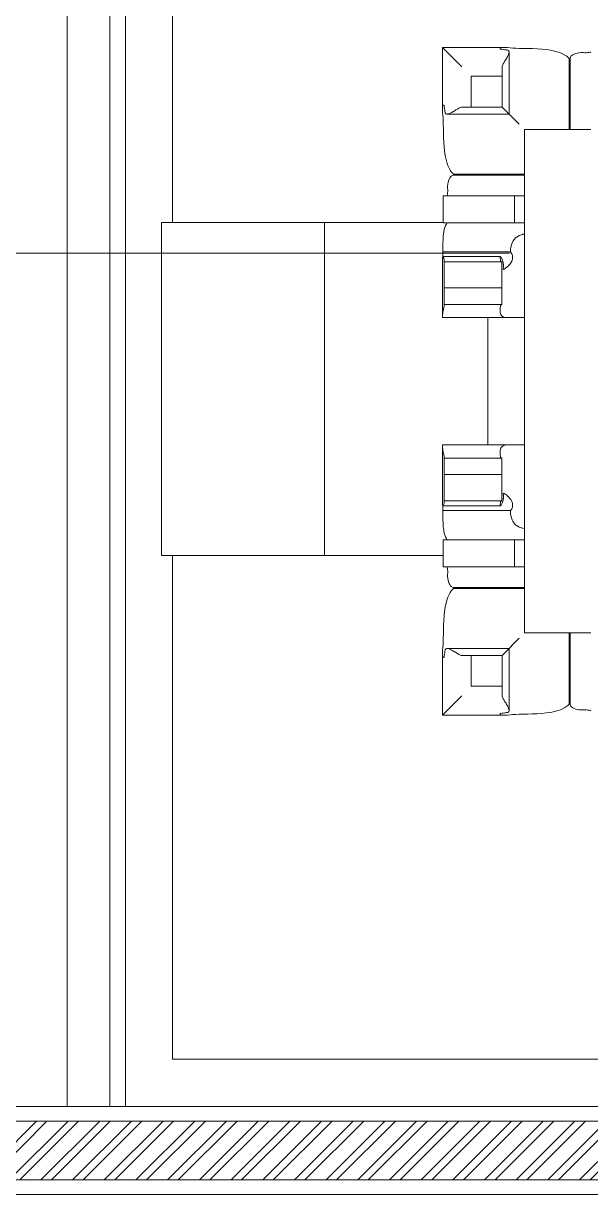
# Model space of a CAD drawing. Header units: millimetres. Extents: x -280308 to 6402717, y -14 to 2073074.
# Drawn here: x 3934 to 4899, y 639773 to 641764 of the extents above; entities that cross this region are included whole.
import ezdxf
from ezdxf.enums import TextEntityAlignment as Align

# ---------------------------------------------------------------- set-up
doc = ezdxf.new("R2010")
doc.units = ezdxf.units.MM
doc.linetypes.add('ACAD_ISO08W100', pattern=[36, 24, -3, 6, -3])
doc.layers.get('0').update_dxf_attribs({"lineweight": 0})
for name, color, linetype, lineweight in [('A-ALINE-3', 111, 'Continuous', 15), ('A-ALINE-6', 117, 'Continuous', 9), ('A-ANNOTATION', 144, 'Continuous', 0)]:
    doc.layers.add(name, color=color, linetype=linetype, lineweight=lineweight)
doc.layers.add('A-FILL-1', color=7, linetype='Continuous', lineweight=0, true_color=0x454545)
doc.layers.add('SectionCutEdges', color=7, linetype='Continuous', lineweight=35, true_color=0xa5aeb1)
doc.layers.add('A-TEXT', color=254, linetype='Continuous')
doc.styles.get("Standard").update_dxf_attribs({"font": 'arial.ttf'})

# ---------------------------------------------------------------- blocks, each defined once
blk = doc.blocks.new('A$C18a5d4e7')
at = {"color": 0, "linetype": 'ByBlock', "lineweight": -2}
for p, q in [((-1.72, 4.3331), (-1.72, 1.5023)), ((-1.8, 0), (-1.8, 4.3)), ((-1.8265, 4.289), (-1.8265, 0)), ((-1.8991, 4.2589), (-1.8991, 0)), ((-1.2612, 1.7999), (-1.1604, 1.7999)), ((-1.2612, 1.7999), (-1.2599, 1.7985)), ((-1.2612, 1.699), (-1.2612, 1.7999)), ((-1.2599, 1.7985), (-1.257, 1.7956)), ((-1.257, 1.7956), (-1.2565, 1.7951)), ((-1.2565, 1.7951), (-1.2551, 1.7938)), ((-1.2551, 1.7938), (-1.2531, 1.7917)), ((-1.2531, 1.7917), (-1.2503, 1.7889)), ((-1.163, 1.798), (-1.1629, 1.7985)), ((-1.1628, 1.7976), (-1.163, 1.798)), ((-1.1629, 1.7985), (-1.1628, 1.7988)), ((-1.1628, 1.7988), (-1.1618, 1.7994)), ((-1.1624, 1.7968), (-1.1628, 1.7976)), ((-1.1618, 1.7967), (-1.1624, 1.7968)), ((-1.1618, 1.7994), (-1.1604, 1.7999)), ((-1.1601, 1.7966), (-1.1618, 1.7967)), ((-1.1604, 1.7999), (-1.1601, 1.7998)), ((-1.1601, 1.7998), (-1.1576, 1.7998)), ((-1.1586, 1.7964), (-1.1601, 1.7966)), ((-1.1576, 1.7963), (-1.1586, 1.7964)), ((-1.1576, 1.7998), (-1.1544, 1.7998)), ((-1.1552, 1.7959), (-1.1576, 1.7963)), ((-1.1544, 1.7957), (-1.1552, 1.7959)), ((-1.1544, 1.7998), (-1.1521, 1.7998)), ((-1.1538, 1.7956), (-1.1544, 1.7957)), ((-1.1523, 1.7954), (-1.1538, 1.7956)), ((-1.1506, 1.7952), (-1.1523, 1.7954)), ((-1.1521, 1.7998), (-1.1506, 1.7996)), ((-1.1506, 1.7996), (-1.1462, 1.7991)), ((-1.15, 1.7951), (-1.1506, 1.7952)), ((-1.15, 1.7951), (-1.15, 1.7951)), ((-1.1485, 1.7941), (-1.15, 1.7951)), ((-1.1483, 1.7938), (-1.1485, 1.7941)), ((-1.1478, 1.7926), (-1.1483, 1.7938)), ((-1.1479, 1.7917), (-1.1478, 1.7926)), ((-1.1479, 1.7904), (-1.1479, 1.7917)), ((-1.1478, 1.6864), (-1.1478, 1.7926)), ((-1.1462, 1.7991), (-1.1413, 1.7987)), ((-1.1413, 1.7987), (-1.1361, 1.7984)), ((-1.1361, 1.7984), (-1.1305, 1.7982)), ((-1.1305, 1.7982), (-1.1284, 1.7982)), ((-1.1284, 1.7982), (-1.1247, 1.798)), ((-1.1247, 1.798), (-1.1164, 1.7979)), ((-1.1164, 1.7979), (-1.1082, 1.7977)), ((-1.1082, 1.7977), (-1.1002, 1.7973)), ((-1.1002, 1.7973), (-1.0923, 1.7967)), ((-1.0923, 1.7967), (-1.0847, 1.796)), ((-1.0847, 1.796), (-1.0775, 1.7951)), ((-1.0775, 1.7951), (-1.0774, 1.7951)), ((-1.0774, 1.7951), (-1.0705, 1.7935)), ((-1.0705, 1.7935), (-1.0641, 1.7917)), ((-1.0641, 1.7917), (-1.0605, 1.7906)), ((-1.0115, 1.7913), (-1.0095, 1.7918)), ((-1.0095, 1.7918), (-1.0088, 1.7921)), ((-1.2503, 1.7889), (-1.2468, 1.7854)), ((-1.2468, 1.7854), (-1.2428, 1.7814)), ((-1.2428, 1.7814), (-1.2383, 1.7769)), ((-1.2383, 1.7769), (-1.2333, 1.772)), ((-1.2333, 1.772), (-1.2281, 1.7668)), ((-1.1596, 1.7678), (-1.1578, 1.772)), ((-1.1578, 1.772), (-1.1561, 1.7743)), ((-1.1561, 1.7743), (-1.1549, 1.7769)), ((-1.1549, 1.7769), (-1.153, 1.7796)), ((-1.153, 1.7796), (-1.1522, 1.7814)), ((-1.1522, 1.7814), (-1.1506, 1.784)), ((-1.1506, 1.784), (-1.15, 1.7854)), ((-1.15, 1.7854), (-1.1489, 1.7876)), ((-1.1489, 1.7876), (-1.1485, 1.7889)), ((-1.1485, 1.7889), (-1.1479, 1.7904)), ((-1.0605, 1.7906), (-1.0581, 1.7895)), ((-1.0581, 1.7895), (-1.0527, 1.7866)), ((-1.0527, 1.7866), (-1.0498, 1.7847)), ((-1.0498, 1.7847), (-1.0479, 1.7831)), ((-1.0479, 1.7831), (-1.0458, 1.7809)), ((-1.0458, 1.66), (-1.0458, 1.7809)), ((-1.0458, 1.7809), (-1.0438, 1.7789)), ((-1.0439, 1.7808), (-1.0435, 1.7828)), ((-1.0438, 1.7789), (-1.0439, 1.7808)), ((-1.0438, 1.66), (-1.0438, 1.7789)), ((-1.0435, 1.7828), (-1.0426, 1.7847)), ((-1.0426, 1.7847), (-1.0425, 1.7847)), ((-1.0425, 1.7847), (-1.0412, 1.7861)), ((-1.0412, 1.7861), (-1.0393, 1.7873)), ((-1.0393, 1.7873), (-1.0371, 1.7885)), ((-1.0371, 1.7885), (-1.0345, 1.7894)), ((-1.0345, 1.7894), (-1.0316, 1.7902)), ((-1.0316, 1.7902), (-1.0291, 1.7906)), ((-1.0291, 1.7906), (-1.0285, 1.7907)), ((-1.0285, 1.7907), (-1.0253, 1.7909)), ((-1.0253, 1.7909), (-1.022, 1.7909)), ((-1.022, 1.7909), (-1.0187, 1.7908)), ((-1.0187, 1.7908), (-1.0162, 1.7908)), ((-1.0162, 1.7908), (-1.0138, 1.791)), ((-1.0138, 1.791), (-1.0115, 1.7913)), ((-1.1596, 1.7507), (-1.1596, 1.7678)), ((-1.2121, 1.6983), (-1.2121, 1.7507)), ((-1.2121, 1.7507), (-1.1596, 1.7507)), ((-1.1596, 1.6983), (-1.1596, 1.7507)), ((-1.2608, 1.7004), (-1.2612, 1.699)), ((-1.2612, 1.699), (-1.2612, 1.6987)), ((-1.2612, 1.6987), (-1.2612, 1.6962)), ((-1.2612, 1.6962), (-1.2612, 1.693)), ((-1.2612, 1.693), (-1.2611, 1.6907)), ((-1.2602, 1.7014), (-1.2608, 1.7004)), ((-1.2599, 1.7016), (-1.2602, 1.7014)), ((-1.2594, 1.7016), (-1.2599, 1.7016)), ((-1.2589, 1.7014), (-1.2594, 1.7016)), ((-1.2582, 1.7011), (-1.2589, 1.7014)), ((-1.2581, 1.7004), (-1.2582, 1.7011)), ((-1.2579, 1.6987), (-1.2581, 1.7004)), ((-1.2578, 1.6972), (-1.2579, 1.6987)), ((-1.2576, 1.6962), (-1.2578, 1.6972)), ((-1.2573, 1.6938), (-1.2576, 1.6962)), ((-1.2571, 1.693), (-1.2573, 1.6938)), ((-1.257, 1.6924), (-1.2571, 1.693)), ((-1.2568, 1.6909), (-1.257, 1.6924)), ((-1.2383, 1.6935), (-1.241, 1.6916)), ((-1.2357, 1.6947), (-1.2383, 1.6935)), ((-1.2333, 1.6964), (-1.2357, 1.6947)), ((-1.2291, 1.6983), (-1.2333, 1.6964)), ((-1.2291, 1.6983), (-1.2121, 1.6983)), ((-1.1596, 1.6983), (-1.2121, 1.6983)), ((-1.1561, 1.6947), (-1.1596, 1.6983)), ((-1.153, 1.6916), (-1.1561, 1.6947)), ((-1.2611, 1.6907), (-1.2609, 1.6892)), ((-1.2609, 1.6892), (-1.2605, 1.6848)), ((-1.2605, 1.6848), (-1.2601, 1.6799)), ((-1.2601, 1.6799), (-1.2598, 1.6747)), ((-1.2598, 1.6747), (-1.2596, 1.6691)), ((-1.2566, 1.6892), (-1.2568, 1.6909)), ((-1.2565, 1.6886), (-1.2566, 1.6892)), ((-1.2555, 1.6871), (-1.2565, 1.6886)), ((-1.2565, 1.6886), (-1.2565, 1.6886)), ((-1.2551, 1.6869), (-1.2555, 1.6871)), ((-1.254, 1.6864), (-1.2551, 1.6869)), ((-1.2531, 1.6865), (-1.254, 1.6864)), ((-1.254, 1.6864), (-1.1478, 1.6864)), ((-1.2518, 1.6866), (-1.2531, 1.6865)), ((-1.2503, 1.6871), (-1.2518, 1.6866)), ((-1.249, 1.6875), (-1.2503, 1.6871)), ((-1.2468, 1.6886), (-1.249, 1.6875)), ((-1.2454, 1.6892), (-1.2468, 1.6886)), ((-1.2428, 1.6908), (-1.2454, 1.6892)), ((-1.241, 1.6916), (-1.2428, 1.6908)), ((-1.1506, 1.6892), (-1.153, 1.6916)), ((-1.1489, 1.6875), (-1.1506, 1.6892)), ((-1.1479, 1.6866), (-1.1489, 1.6875)), ((-1.1478, 1.6864), (-1.1479, 1.6866)), ((-1.1462, 1.6848), (-1.1478, 1.6864)), ((-1.1413, 1.6799), (-1.1462, 1.6848)), ((-1.1361, 1.6747), (-1.1413, 1.6799)), ((-1.1305, 1.6691), (-1.1361, 1.6747)), ((-1.2596, 1.6691), (-1.2596, 1.667)), ((-1.2596, 1.667), (-1.2594, 1.6633)), ((-1.2594, 1.6633), (-1.2593, 1.6551)), ((-1.2593, 1.6551), (-1.2591, 1.6468)), ((-1.1164, 1.66), (-1.1214, 1.66)), ((-1.1214, 1.6551), (-1.1214, 1.66)), ((-1.1214, 1.6468), (-1.1214, 1.6551)), ((-1.1082, 1.66), (-1.1164, 1.66)), ((-1.1082, 1.66), (-1.1002, 1.66)), ((-1.0923, 1.66), (-1.1002, 1.66)), ((-1.0847, 1.66), (-1.0923, 1.66)), ((-1.0774, 1.66), (-1.0847, 1.66)), ((-1.0705, 1.66), (-1.0774, 1.66)), ((-1.0641, 1.66), (-1.0705, 1.66)), ((-1.0581, 1.66), (-1.0641, 1.66)), ((-1.0527, 1.66), (-1.0581, 1.66)), ((-1.0479, 1.66), (-1.0527, 1.66)), ((-1.0458, 1.66), (-1.0479, 1.66)), ((-1.0438, 1.66), (-1.0458, 1.66)), ((-1.0435, 1.66), (-1.0438, 1.66)), ((-1.0426, 1.66), (-1.0435, 1.66)), ((-1.0412, 1.66), (-1.0426, 1.66)), ((-1.0393, 1.66), (-1.0412, 1.66)), ((-1.0371, 1.66), (-1.0393, 1.66)), ((-1.0345, 1.66), (-1.0371, 1.66)), ((-1.0316, 1.66), (-1.0345, 1.66)), ((-1.0285, 1.66), (-1.0316, 1.66)), ((-1.0253, 1.66), (-1.0285, 1.66)), ((-1.022, 1.66), (-1.0253, 1.66)), ((-1.0187, 1.66), (-1.022, 1.66)), ((-1.0162, 1.66), (-1.0187, 1.66)), ((-1.0138, 1.66), (-1.0162, 1.66)), ((-1.0115, 1.66), (-1.0138, 1.66)), ((-1.0095, 1.66), (-1.0115, 1.66)), ((-1.0088, 1.66), (-1.0095, 1.66)), ((-1.2591, 1.6468), (-1.2587, 1.6388)), ((-1.2587, 1.6388), (-1.2581, 1.6309)), ((-1.1214, 1.6388), (-1.1214, 1.6468)), ((-1.1214, 1.6309), (-1.1214, 1.6388)), ((-1.2581, 1.6309), (-1.2574, 1.6233)), ((-1.2574, 1.6233), (-1.2565, 1.6162)), ((-1.2565, 1.6162), (-1.2565, 1.616)), ((-1.2565, 1.616), (-1.2549, 1.6091)), ((-1.1214, 1.6233), (-1.1214, 1.6309)), ((-1.1214, 1.616), (-1.1214, 1.6233)), ((-1.1214, 1.6091), (-1.1214, 1.616)), ((-1.2549, 1.6091), (-1.2531, 1.6027)), ((-1.2531, 1.6027), (-1.252, 1.5991)), ((-1.252, 1.5991), (-1.2509, 1.5967)), ((-1.2509, 1.5967), (-1.248, 1.5913)), ((-1.1214, 1.6027), (-1.1214, 1.6091)), ((-1.1214, 1.5967), (-1.1214, 1.6027)), ((-1.1214, 1.5913), (-1.1214, 1.5967)), ((-1.2508, 1.5731), (-1.2515, 1.5702)), ((-1.2498, 1.5757), (-1.2508, 1.5731)), ((-1.2487, 1.5779), (-1.2498, 1.5757)), ((-1.2475, 1.5798), (-1.2487, 1.5779)), ((-1.248, 1.5913), (-1.2461, 1.5884)), ((-1.2461, 1.5811), (-1.2475, 1.5798)), ((-1.2461, 1.5884), (-1.2445, 1.5865)), ((-1.2442, 1.5821), (-1.2461, 1.5812)), ((-1.2461, 1.5812), (-1.2461, 1.5811)), ((-1.2445, 1.5865), (-1.2423, 1.5844)), ((-1.2422, 1.5825), (-1.2442, 1.5821)), ((-1.2423, 1.5844), (-1.1214, 1.5844)), ((-1.2423, 1.5844), (-1.2403, 1.5825)), ((-1.2422, 1.5825), (-1.2403, 1.5825)), ((-1.2403, 1.5825), (-1.1214, 1.5825)), ((-1.1214, 1.5865), (-1.1214, 1.5913)), ((-1.1214, 1.5844), (-1.1214, 1.5865)), ((-1.1214, 1.5825), (-1.1214, 1.5844)), ((-1.1214, 1.5821), (-1.1214, 1.5825)), ((-1.1214, 1.5812), (-1.1214, 1.5821)), ((-1.1214, 1.5798), (-1.1214, 1.5812)), ((-1.1214, 1.5779), (-1.1214, 1.5798)), ((-1.1214, 1.5757), (-1.1214, 1.5779)), ((-1.1214, 1.5731), (-1.1214, 1.5757)), ((-1.1214, 1.5702), (-1.1214, 1.5731)), ((-1.2522, 1.5548), (-1.2524, 1.5524)), ((-1.252, 1.5671), (-1.2523, 1.5639)), ((-1.2523, 1.5639), (-1.2523, 1.5606)), ((-1.2523, 1.5606), (-1.2522, 1.5573)), ((-1.2522, 1.5573), (-1.2522, 1.5548)), ((-1.2515, 1.5702), (-1.252, 1.5677)), ((-1.252, 1.5677), (-1.252, 1.5671)), ((-1.1214, 1.5671), (-1.1214, 1.5702)), ((-1.1214, 1.5639), (-1.1214, 1.5671)), ((-1.1214, 1.5606), (-1.1214, 1.5639)), ((-1.1214, 1.5573), (-1.1214, 1.5606)), ((-1.1214, 1.5548), (-1.1214, 1.5573)), ((-1.1214, 1.5524), (-1.1214, 1.5548)), ((-1.2599, 1.5474), (-1.2599, 1.5023)), ((-1.2599, 1.5474), (-1.2535, 1.5474)), ((-1.2532, 1.5481), (-1.2535, 1.5474)), ((-1.2535, 1.5474), (-1.1383, 1.5474)), ((-1.2527, 1.5502), (-1.2532, 1.5481)), ((-1.2524, 1.5524), (-1.2527, 1.5502)), ((-1.1383, 1.5018), (-1.1383, 1.5474)), ((-1.1383, 1.5474), (-1.1361, 1.5474)), ((-1.1361, 1.5474), (-1.1305, 1.5474)), ((-1.1305, 1.5474), (-1.1247, 1.5474)), ((-1.1247, 1.5474), (-1.1214, 1.5474)), ((-1.1214, 1.5502), (-1.1214, 1.5524)), ((-1.1214, 1.5481), (-1.1214, 1.5502)), ((-1.1214, 1.5474), (-1.1214, 1.5481)), ((-1.1214, 1.5018), (-1.1214, 1.5474)), ((-1.7389, 0.9362), (-1.7389, 1.5023)), ((-1.7389, 1.5023), (-1.72, 1.5023)), ((-1.72, 1.5023), (-1.4615, 1.5023)), ((-1.4615, 1.5023), (-1.2599, 1.5023)), ((-1.4615, 0.9362), (-1.4615, 1.5023)), ((-1.2599, 1.5023), (-1.2599, 1.5018)), ((-1.2528, 1.5018), (-1.2599, 1.5018)), ((-1.257, 1.4938), (-1.2579, 1.4903)), ((-1.2565, 1.4956), (-1.257, 1.4938)), ((-1.2559, 1.4969), (-1.2565, 1.4956)), ((-1.2544, 1.4996), (-1.2559, 1.4969)), ((-1.2528, 1.5018), (-1.2544, 1.4996)), ((-1.2528, 1.5018), (-1.1383, 1.5018)), ((-1.1361, 1.5018), (-1.1383, 1.5018)), ((-1.1305, 1.5018), (-1.1361, 1.5018)), ((-1.1247, 1.5018), (-1.1305, 1.5018)), ((-1.1214, 1.5018), (-1.1247, 1.5018)), ((-1.1214, 1.4996), (-1.1214, 1.5018)), ((-1.1214, 1.4969), (-1.1214, 1.4996)), ((-1.1214, 1.4938), (-1.1214, 1.4969)), ((-1.1214, 1.4903), (-1.1214, 1.4938)), ((-1.2598, 1.4775), (-1.26, 1.4727)), ((-1.2596, 1.4808), (-1.2598, 1.4775)), ((-1.2594, 1.4821), (-1.2596, 1.4808)), ((-1.2587, 1.4863), (-1.2594, 1.4821)), ((-1.2579, 1.4903), (-1.2587, 1.4863)), ((-1.1396, 1.4727), (-1.1361, 1.4766)), ((-1.1361, 1.4766), (-1.1348, 1.4775)), ((-1.1348, 1.4775), (-1.1305, 1.4801)), ((-1.1305, 1.4801), (-1.1247, 1.482)), ((-1.1247, 1.482), (-1.1241, 1.4821)), ((-1.1241, 1.4821), (-1.1214, 1.4822)), ((-1.1214, 1.4863), (-1.1214, 1.4903)), ((-1.1214, 1.4822), (-1.1214, 1.4863)), ((-1.1214, 1.3405), (-1.1214, 1.4822)), ((-1.2603, 1.4626), (-1.2604, 1.4574)), ((-1.2604, 1.4574), (-1.2604, 1.4521)), ((-1.2602, 1.4677), (-1.2603, 1.4626)), ((-1.26, 1.4727), (-1.2602, 1.4677)), ((-1.1452, 1.4521), (-1.1451, 1.4574)), ((-1.1451, 1.4574), (-1.1442, 1.4626)), ((-1.1442, 1.4626), (-1.1425, 1.4677)), ((-1.1425, 1.4677), (-1.1413, 1.4701)), ((-1.1413, 1.4701), (-1.1396, 1.4727)), ((-1.2612, 1.4414), (-1.261, 1.4429)), ((-1.2612, 1.3438), (-1.2612, 1.4414)), ((-1.261, 1.4429), (-1.2606, 1.4441)), ((-1.2606, 1.4441), (-1.2602, 1.4442)), ((-1.2604, 1.4521), (-1.1452, 1.4521)), ((-1.2604, 1.4521), (-1.2603, 1.4492)), ((-1.2603, 1.4492), (-1.2602, 1.446)), ((-1.2602, 1.446), (-1.2602, 1.4442)), ((-1.2602, 1.4442), (-1.2599, 1.4434)), ((-1.2602, 1.4442), (-1.2602, 1.4442)), ((-1.2602, 1.4442), (-1.1628, 1.4442)), ((-1.2599, 1.4434), (-1.2598, 1.4433)), ((-1.2598, 1.4433), (-1.259, 1.4414)), ((-1.259, 1.4414), (-1.2584, 1.4387)), ((-1.2584, 1.4387), (-1.2579, 1.4352)), ((-1.2579, 1.4352), (-1.1601, 1.4352)), ((-1.2579, 1.4352), (-1.2579, 1.3909)), ((-1.163, 1.4433), (-1.1628, 1.4442)), ((-1.163, 1.4423), (-1.163, 1.4433)), ((-1.1629, 1.4414), (-1.163, 1.4423)), ((-1.1626, 1.4387), (-1.1629, 1.4414)), ((-1.1628, 1.4442), (-1.1621, 1.4441)), ((-1.1624, 1.4369), (-1.1626, 1.4387)), ((-1.1618, 1.4365), (-1.1624, 1.4369)), ((-1.1621, 1.4441), (-1.1618, 1.4435)), ((-1.1618, 1.4435), (-1.1612, 1.4429)), ((-1.1601, 1.4352), (-1.1618, 1.4365)), ((-1.1612, 1.4429), (-1.1611, 1.4428)), ((-1.1611, 1.4428), (-1.1601, 1.4407)), ((-1.1601, 1.4407), (-1.1601, 1.4406)), ((-1.1601, 1.4406), (-1.1596, 1.4396)), ((-1.1601, 1.3909), (-1.1601, 1.4352)), ((-1.1596, 1.4396), (-1.1588, 1.4378)), ((-1.1588, 1.4378), (-1.1584, 1.4364)), ((-1.1584, 1.4364), (-1.1579, 1.4342)), ((-1.1579, 1.4342), (-1.1578, 1.4334)), ((-1.1578, 1.4334), (-1.1576, 1.4315)), ((-1.1462, 1.432), (-1.1449, 1.4334)), ((-1.1433, 1.4492), (-1.1452, 1.4521)), ((-1.1449, 1.4334), (-1.1431, 1.4364)), ((-1.1422, 1.446), (-1.1433, 1.4492)), ((-1.1431, 1.4364), (-1.1421, 1.4396)), ((-1.1417, 1.4428), (-1.1422, 1.446)), ((-1.1421, 1.4396), (-1.1417, 1.4428)), ((-1.1579, 1.4231), (-1.158, 1.4223)), ((-1.158, 1.4223), (-1.1576, 1.4225)), ((-1.1577, 1.4244), (-1.1579, 1.4231)), ((-1.1576, 1.4254), (-1.1577, 1.4244)), ((-1.1576, 1.4315), (-1.1574, 1.4307)), ((-1.1575, 1.4261), (-1.1576, 1.4254)), ((-1.1576, 1.4225), (-1.1561, 1.4231)), ((-1.1574, 1.4262), (-1.1575, 1.4261)), ((-1.1574, 1.4307), (-1.1574, 1.4303)), ((-1.1574, 1.4303), (-1.1574, 1.4282)), ((-1.1574, 1.4282), (-1.1574, 1.4262)), ((-1.1561, 1.4231), (-1.1544, 1.4242)), ((-1.1544, 1.4242), (-1.1541, 1.4244)), ((-1.1541, 1.4244), (-1.1518, 1.4261)), ((-1.1518, 1.4261), (-1.1506, 1.4273)), ((-1.1506, 1.4273), (-1.1494, 1.4282)), ((-1.1494, 1.4282), (-1.1471, 1.4307)), ((-1.1471, 1.4307), (-1.1462, 1.432)), ((-1.2579, 1.3909), (-1.1601, 1.3909)), ((-1.2579, 1.3909), (-1.2579, 1.363)), ((-1.1601, 1.363), (-1.1601, 1.3909)), ((-1.2599, 1.3524), (-1.2594, 1.3545)), ((-1.2594, 1.3545), (-1.2589, 1.3572)), ((-1.2584, 1.36), (-1.2589, 1.3572)), ((-1.2579, 1.363), (-1.2584, 1.36)), ((-1.2579, 1.363), (-1.1601, 1.363)), ((-1.1628, 1.3567), (-1.163, 1.3545)), ((-1.163, 1.3545), (-1.163, 1.3544)), ((-1.163, 1.3544), (-1.1629, 1.352)), ((-1.1628, 1.3572), (-1.1625, 1.36)), ((-1.1628, 1.3572), (-1.1628, 1.3567)), ((-1.1625, 1.36), (-1.1624, 1.3614)), ((-1.1624, 1.3614), (-1.1618, 1.3619)), ((-1.1618, 1.3619), (-1.1601, 1.363)), ((-1.2612, 1.3438), (-1.2611, 1.3443)), ((-1.2612, 1.3438), (-1.2612, 1.3429)), ((-1.2612, 1.3429), (-1.2612, 1.3418)), ((-1.2612, 1.3418), (-1.2612, 1.341)), ((-1.2612, 1.341), (-1.2612, 1.3405)), ((-1.1841, 1.3405), (-1.2612, 1.3405)), ((-1.2608, 1.3458), (-1.2611, 1.3443)), ((-1.2605, 1.3477), (-1.2608, 1.3458)), ((-1.2602, 1.3497), (-1.2605, 1.3477)), ((-1.2602, 1.3497), (-1.2599, 1.352)), ((-1.2599, 1.352), (-1.2599, 1.3524)), ((-1.1841, 1.1241), (-1.1841, 1.3405)), ((-1.1841, 1.3405), (-1.153, 1.3405)), ((-1.1629, 1.352), (-1.1628, 1.3497)), ((-1.1628, 1.3495), (-1.1628, 1.3497)), ((-1.1624, 1.3477), (-1.1628, 1.3495)), ((-1.1618, 1.3459), (-1.1624, 1.3477)), ((-1.1618, 1.3458), (-1.1618, 1.3459)), ((-1.1608, 1.3443), (-1.1618, 1.3458)), ((-1.1608, 1.3443), (-1.1601, 1.3434)), ((-1.1595, 1.3429), (-1.1601, 1.3434)), ((-1.1579, 1.3418), (-1.1595, 1.3429)), ((-1.1576, 1.3417), (-1.1579, 1.3418)), ((-1.1557, 1.341), (-1.1576, 1.3417)), ((-1.1544, 1.3407), (-1.1557, 1.341)), ((-1.153, 1.3405), (-1.1544, 1.3407)), ((-1.1506, 1.3405), (-1.153, 1.3405)), ((-1.1462, 1.3405), (-1.1506, 1.3405)), ((-1.1462, 1.3405), (-1.1413, 1.3405)), ((-1.1361, 1.3405), (-1.1413, 1.3405)), ((-1.1361, 1.3405), (-1.1305, 1.3405)), ((-1.1247, 1.3405), (-1.1305, 1.3405)), ((-1.1214, 1.3405), (-1.1247, 1.3405)), ((-1.1214, 1.1241), (-1.1214, 1.3405)), ((-1.2612, 1.1236), (-1.2612, 1.1241)), ((-1.2612, 1.1241), (-1.1841, 1.1241)), ((-1.2612, 1.1228), (-1.2612, 1.1236)), ((-1.2612, 1.1217), (-1.2612, 1.1228)), ((-1.2612, 1.1208), (-1.2612, 1.1217)), ((-1.2612, 1.0232), (-1.2612, 1.1208)), ((-1.2611, 1.1203), (-1.2612, 1.1208)), ((-1.2608, 1.1188), (-1.2611, 1.1203)), ((-1.2605, 1.1169), (-1.2608, 1.1188)), ((-1.2602, 1.1149), (-1.2605, 1.1169)), ((-1.2599, 1.1126), (-1.2602, 1.1149)), ((-1.1841, 1.1241), (-1.153, 1.1241)), ((-1.1628, 1.1149), (-1.1629, 1.1126)), ((-1.1624, 1.1169), (-1.1628, 1.1151)), ((-1.1628, 1.1151), (-1.1628, 1.1149)), ((-1.1618, 1.1187), (-1.1624, 1.1169)), ((-1.1608, 1.1203), (-1.1618, 1.1188)), ((-1.1618, 1.1188), (-1.1618, 1.1187)), ((-1.1601, 1.1212), (-1.1608, 1.1203)), ((-1.1595, 1.1217), (-1.1601, 1.1212)), ((-1.1579, 1.1228), (-1.1595, 1.1217)), ((-1.1576, 1.1229), (-1.1579, 1.1228)), ((-1.1557, 1.1236), (-1.1576, 1.1229)), ((-1.1544, 1.1239), (-1.1557, 1.1236)), ((-1.153, 1.1241), (-1.1544, 1.1239)), ((-1.1506, 1.1241), (-1.153, 1.1241)), ((-1.1462, 1.1241), (-1.1506, 1.1241)), ((-1.1462, 1.1241), (-1.1413, 1.1241)), ((-1.1361, 1.1241), (-1.1413, 1.1241)), ((-1.1305, 1.1241), (-1.1361, 1.1241)), ((-1.1247, 1.1241), (-1.1305, 1.1241)), ((-1.1214, 1.1241), (-1.1247, 1.1241)), ((-1.1214, 0.9824), (-1.1214, 1.1241)), ((-1.2599, 1.1122), (-1.2599, 1.1126)), ((-1.2594, 1.1101), (-1.2599, 1.1122)), ((-1.2589, 1.1074), (-1.2594, 1.1101)), ((-1.2584, 1.1046), (-1.2589, 1.1074)), ((-1.2579, 1.1016), (-1.2584, 1.1046)), ((-1.2579, 1.0737), (-1.2579, 1.1016)), ((-1.1601, 1.1016), (-1.2579, 1.1016)), ((-1.1629, 1.1126), (-1.163, 1.1102)), ((-1.163, 1.1101), (-1.163, 1.1102)), ((-1.163, 1.1101), (-1.1628, 1.1079)), ((-1.1628, 1.1079), (-1.1628, 1.1074)), ((-1.1628, 1.1074), (-1.1625, 1.1046)), ((-1.1625, 1.1046), (-1.1624, 1.1032)), ((-1.1624, 1.1032), (-1.1618, 1.1027)), ((-1.1618, 1.1027), (-1.1601, 1.1016)), ((-1.1601, 1.1016), (-1.1601, 1.0737)), ((-1.2579, 1.0294), (-1.2579, 1.0737)), ((-1.1601, 1.0737), (-1.2579, 1.0737)), ((-1.1601, 1.0737), (-1.1601, 1.0294)), ((-1.158, 1.0423), (-1.1576, 1.0421)), ((-1.1579, 1.0415), (-1.158, 1.0423)), ((-1.1577, 1.0402), (-1.1579, 1.0415)), ((-1.1576, 1.0392), (-1.1577, 1.0402)), ((-1.1576, 1.0421), (-1.1561, 1.0415)), ((-1.1575, 1.0385), (-1.1576, 1.0392)), ((-1.1574, 1.0384), (-1.1575, 1.0385)), ((-1.1574, 1.0364), (-1.1574, 1.0384)), ((-1.1574, 1.0343), (-1.1574, 1.0364)), ((-1.1561, 1.0415), (-1.1544, 1.0404)), ((-1.1544, 1.0404), (-1.1541, 1.0402)), ((-1.1541, 1.0402), (-1.1518, 1.0385)), ((-1.1518, 1.0385), (-1.1506, 1.0373)), ((-1.1506, 1.0373), (-1.1494, 1.0364)), ((-1.1494, 1.0364), (-1.1471, 1.0339)), ((-1.2612, 1.0232), (-1.261, 1.0217)), ((-1.261, 1.0217), (-1.2606, 1.0205)), ((-1.2606, 1.0205), (-1.2602, 1.0204)), ((-1.2604, 1.0125), (-1.2603, 1.0154)), ((-1.2603, 1.0154), (-1.2602, 1.0186)), ((-1.2602, 1.0204), (-1.2599, 1.0212)), ((-1.2602, 1.0186), (-1.2602, 1.0204)), ((-1.1628, 1.0204), (-1.2602, 1.0204)), ((-1.2602, 1.0204), (-1.2602, 1.0204)), ((-1.2599, 1.0212), (-1.2598, 1.0213)), ((-1.2598, 1.0213), (-1.259, 1.0232)), ((-1.259, 1.0232), (-1.2584, 1.0259)), ((-1.2584, 1.0259), (-1.2579, 1.0294)), ((-1.1601, 1.0294), (-1.2579, 1.0294)), ((-1.1629, 1.0232), (-1.163, 1.0223)), ((-1.163, 1.0223), (-1.163, 1.0213)), ((-1.163, 1.0213), (-1.1628, 1.0204)), ((-1.1626, 1.0259), (-1.1629, 1.0232)), ((-1.1628, 1.0204), (-1.1621, 1.0205)), ((-1.1624, 1.0277), (-1.1626, 1.0259)), ((-1.1618, 1.0281), (-1.1624, 1.0277)), ((-1.1621, 1.0205), (-1.1618, 1.0211)), ((-1.1601, 1.0294), (-1.1618, 1.0281)), ((-1.1618, 1.0211), (-1.1612, 1.0217)), ((-1.1612, 1.0217), (-1.1611, 1.0218)), ((-1.1611, 1.0218), (-1.1601, 1.0239)), ((-1.1601, 1.024), (-1.1596, 1.025)), ((-1.1601, 1.0239), (-1.1601, 1.024)), ((-1.1596, 1.025), (-1.1588, 1.0268)), ((-1.1588, 1.0268), (-1.1584, 1.0282)), ((-1.1584, 1.0282), (-1.1579, 1.0304)), ((-1.1579, 1.0304), (-1.1578, 1.0312)), ((-1.1578, 1.0312), (-1.1576, 1.0331)), ((-1.1576, 1.0331), (-1.1574, 1.0339)), ((-1.1574, 1.0339), (-1.1574, 1.0343)), ((-1.1471, 1.0339), (-1.1462, 1.0326)), ((-1.1462, 1.0326), (-1.1449, 1.0312)), ((-1.1433, 1.0154), (-1.1452, 1.0125)), ((-1.1449, 1.0312), (-1.1431, 1.0282)), ((-1.1422, 1.0186), (-1.1433, 1.0154)), ((-1.1431, 1.0282), (-1.1421, 1.025)), ((-1.1417, 1.0218), (-1.1422, 1.0186)), ((-1.1421, 1.025), (-1.1417, 1.0218)), ((-1.1452, 1.0125), (-1.2604, 1.0125)), ((-1.2604, 1.0072), (-1.2604, 1.0125)), ((-1.2603, 1.002), (-1.2604, 1.0072)), ((-1.2602, 0.9969), (-1.2603, 1.002)), ((-1.26, 0.9919), (-1.2602, 0.9969)), ((-1.1452, 1.0125), (-1.1451, 1.0072)), ((-1.1451, 1.0072), (-1.1442, 1.002)), ((-1.1442, 1.002), (-1.1425, 0.9969)), ((-1.1425, 0.9969), (-1.1413, 0.9945)), ((-1.2598, 0.9871), (-1.26, 0.9919)), ((-1.2596, 0.9838), (-1.2598, 0.9871)), ((-1.2594, 0.9825), (-1.2596, 0.9838)), ((-1.2587, 0.9783), (-1.2594, 0.9825)), ((-1.2579, 0.9743), (-1.2587, 0.9783)), ((-1.1413, 0.9945), (-1.1396, 0.9919)), ((-1.1396, 0.9919), (-1.1361, 0.988)), ((-1.1361, 0.988), (-1.1348, 0.9871)), ((-1.1348, 0.9871), (-1.1305, 0.9845)), ((-1.1305, 0.9845), (-1.1247, 0.9826)), ((-1.1247, 0.9826), (-1.1241, 0.9825)), ((-1.1241, 0.9825), (-1.1214, 0.9824)), ((-1.1214, 0.9783), (-1.1214, 0.9824)), ((-1.1214, 0.9743), (-1.1214, 0.9783)), ((-1.2599, 0.9362), (-1.2599, 0.9628)), ((-1.2528, 0.9628), (-1.2599, 0.9628)), ((-1.257, 0.9708), (-1.2579, 0.9743)), ((-1.2565, 0.969), (-1.257, 0.9708)), ((-1.2559, 0.9677), (-1.2565, 0.969)), ((-1.2544, 0.965), (-1.2559, 0.9677)), ((-1.2528, 0.9628), (-1.2544, 0.965)), ((-1.1383, 0.9628), (-1.2528, 0.9628)), ((-1.1361, 0.9628), (-1.1383, 0.9628)), ((-1.1383, 0.9628), (-1.1383, 0.9172)), ((-1.1305, 0.9628), (-1.1361, 0.9628)), ((-1.1247, 0.9628), (-1.1305, 0.9628)), ((-1.1214, 0.9628), (-1.1247, 0.9628)), ((-1.1214, 0.9708), (-1.1214, 0.9743)), ((-1.1214, 0.9677), (-1.1214, 0.9708)), ((-1.1214, 0.965), (-1.1214, 0.9677)), ((-1.1214, 0.9628), (-1.1214, 0.965)), ((-1.1214, 0.9172), (-1.1214, 0.9628)), ((-1.72, 0.9362), (-1.7389, 0.9362)), ((-1.72, 0.9362), (-1.72, 0.08)), ((-1.4615, 0.9362), (-1.72, 0.9362)), ((-1.2599, 0.9362), (-1.4615, 0.9362)), ((-1.2599, 0.9172), (-1.2599, 0.9362)), ((-1.2535, 0.9172), (-1.2599, 0.9172)), ((-1.2532, 0.9165), (-1.2535, 0.9172)), ((-1.1383, 0.9172), (-1.2535, 0.9172)), ((-1.2527, 0.9144), (-1.2532, 0.9165)), ((-1.1383, 0.9172), (-1.1361, 0.9172)), ((-1.1361, 0.9172), (-1.1305, 0.9172)), ((-1.1305, 0.9172), (-1.1247, 0.9172)), ((-1.1247, 0.9172), (-1.1214, 0.9172)), ((-1.1214, 0.9165), (-1.1214, 0.9172)), ((-1.1214, 0.9144), (-1.1214, 0.9165)), ((-1.2524, 0.9122), (-1.2527, 0.9144)), ((-1.2522, 0.9098), (-1.2524, 0.9122)), ((-1.2523, 0.904), (-1.2522, 0.9073)), ((-1.2523, 0.9007), (-1.2523, 0.904)), ((-1.252, 0.8975), (-1.2523, 0.9007)), ((-1.2522, 0.9073), (-1.2522, 0.9098)), ((-1.252, 0.8969), (-1.252, 0.8975)), ((-1.2515, 0.8944), (-1.252, 0.8969)), ((-1.1214, 0.9122), (-1.1214, 0.9144)), ((-1.1214, 0.9098), (-1.1214, 0.9122)), ((-1.1214, 0.9073), (-1.1214, 0.9098)), ((-1.1214, 0.904), (-1.1214, 0.9073)), ((-1.1214, 0.9007), (-1.1214, 0.904)), ((-1.1214, 0.8975), (-1.1214, 0.9007)), ((-1.1214, 0.8944), (-1.1214, 0.8975)), ((-1.2508, 0.8915), (-1.2515, 0.8944)), ((-1.2498, 0.8889), (-1.2508, 0.8915)), ((-1.2487, 0.8867), (-1.2498, 0.8889)), ((-1.2475, 0.8848), (-1.2487, 0.8867)), ((-1.248, 0.8733), (-1.2461, 0.8762)), ((-1.2461, 0.8835), (-1.2475, 0.8848)), ((-1.2461, 0.8834), (-1.2461, 0.8835)), ((-1.2442, 0.8825), (-1.2461, 0.8834)), ((-1.2461, 0.8762), (-1.2445, 0.8781)), ((-1.2445, 0.8781), (-1.2423, 0.8802)), ((-1.2422, 0.8821), (-1.2442, 0.8825)), ((-1.2423, 0.8802), (-1.2403, 0.8821)), ((-1.1214, 0.8802), (-1.2423, 0.8802)), ((-1.2403, 0.8821), (-1.2422, 0.8821)), ((-1.1214, 0.8821), (-1.2403, 0.8821)), ((-1.1214, 0.8915), (-1.1214, 0.8944)), ((-1.1214, 0.8889), (-1.1214, 0.8915)), ((-1.1214, 0.8867), (-1.1214, 0.8889)), ((-1.1214, 0.8848), (-1.1214, 0.8867)), ((-1.1214, 0.8834), (-1.1214, 0.8848)), ((-1.1214, 0.8825), (-1.1214, 0.8834)), ((-1.1214, 0.8821), (-1.1214, 0.8825)), ((-1.1214, 0.8802), (-1.1214, 0.8821)), ((-1.1214, 0.8781), (-1.1214, 0.8802)), ((-1.1214, 0.8733), (-1.1214, 0.8781)), ((-1.2549, 0.8555), (-1.2531, 0.8619)), ((-1.2531, 0.8619), (-1.252, 0.8655)), ((-1.252, 0.8655), (-1.2509, 0.8679)), ((-1.2509, 0.8679), (-1.248, 0.8733)), ((-1.1214, 0.8679), (-1.1214, 0.8733)), ((-1.1214, 0.8619), (-1.1214, 0.8679)), ((-1.1214, 0.8555), (-1.1214, 0.8619)), ((-1.2581, 0.8337), (-1.2574, 0.8413)), ((-1.2574, 0.8413), (-1.2565, 0.8484)), ((-1.2565, 0.8486), (-1.2549, 0.8555)), ((-1.2565, 0.8484), (-1.2565, 0.8486)), ((-1.1214, 0.8486), (-1.1214, 0.8555)), ((-1.1214, 0.8413), (-1.1214, 0.8486)), ((-1.1214, 0.8337), (-1.1214, 0.8413)), ((-1.2593, 0.8095), (-1.2591, 0.8178)), ((-1.2591, 0.8178), (-1.2587, 0.8258)), ((-1.2587, 0.8258), (-1.2581, 0.8337)), ((-1.1214, 0.8258), (-1.1214, 0.8337)), ((-1.1214, 0.8178), (-1.1214, 0.8258)), ((-1.1214, 0.8095), (-1.1214, 0.8178)), ((-1.2596, 0.7976), (-1.2594, 0.8013)), ((-1.2596, 0.7955), (-1.2596, 0.7976)), ((-1.2594, 0.8013), (-1.2593, 0.8095)), ((-1.1214, 0.8046), (-1.1214, 0.8095)), ((-1.1164, 0.8046), (-1.1214, 0.8046)), ((-1.1082, 0.8046), (-1.1164, 0.8046)), ((-1.1002, 0.8046), (-1.1082, 0.8046)), ((-1.0923, 0.8046), (-1.1002, 0.8046)), ((-1.0847, 0.8046), (-1.0923, 0.8046)), ((-1.0774, 0.8046), (-1.0847, 0.8046)), ((-1.0705, 0.8046), (-1.0774, 0.8046)), ((-1.0641, 0.8046), (-1.0705, 0.8046)), ((-1.0581, 0.8046), (-1.0641, 0.8046)), ((-1.0527, 0.8046), (-1.0581, 0.8046)), ((-1.0479, 0.8046), (-1.0527, 0.8046)), ((-1.0458, 0.8046), (-1.0479, 0.8046)), ((-1.0458, 0.6837), (-1.0458, 0.8046)), ((-1.0439, 0.8046), (-1.0458, 0.8046)), ((-1.0438, 0.6857), (-1.0439, 0.8046)), ((-1.0435, 0.8046), (-1.0439, 0.8046)), ((-1.0426, 0.8046), (-1.0435, 0.8046)), ((-1.0412, 0.8046), (-1.0426, 0.8046)), ((-1.0393, 0.8046), (-1.0412, 0.8046)), ((-1.0371, 0.8046), (-1.0393, 0.8046)), ((-1.0345, 0.8046), (-1.0371, 0.8046)), ((-1.0316, 0.8046), (-1.0345, 0.8046)), ((-1.0285, 0.8046), (-1.0316, 0.8046)), ((-1.0253, 0.8046), (-1.0285, 0.8046)), ((-1.022, 0.8046), (-1.0253, 0.8046)), ((-1.0187, 0.8046), (-1.022, 0.8046)), ((-1.0162, 0.8046), (-1.0187, 0.8046)), ((-1.0138, 0.8046), (-1.0162, 0.8046)), ((-1.0115, 0.8046), (-1.0138, 0.8046)), ((-1.0095, 0.8046), (-1.0115, 0.8046)), ((-1.0088, 0.8046), (-1.0095, 0.8046)), ((-1.2609, 0.7754), (-1.2605, 0.7798)), ((-1.2605, 0.7798), (-1.2601, 0.7847)), ((-1.2601, 0.7847), (-1.2598, 0.7899)), ((-1.2598, 0.7899), (-1.2596, 0.7955)), ((-1.2555, 0.7775), (-1.2565, 0.776)), ((-1.2551, 0.7777), (-1.2555, 0.7775)), ((-1.254, 0.7782), (-1.2551, 0.7777)), ((-1.1478, 0.7782), (-1.254, 0.7782)), ((-1.2531, 0.7781), (-1.254, 0.7782)), ((-1.2518, 0.778), (-1.2531, 0.7781)), ((-1.2503, 0.7775), (-1.2518, 0.778)), ((-1.249, 0.7771), (-1.2503, 0.7775)), ((-1.2468, 0.776), (-1.249, 0.7771)), ((-1.1489, 0.7771), (-1.1506, 0.7754)), ((-1.1479, 0.778), (-1.1489, 0.7771)), ((-1.1478, 0.7782), (-1.1479, 0.778)), ((-1.1462, 0.7798), (-1.1478, 0.7782)), ((-1.1478, 0.672), (-1.1478, 0.7782)), ((-1.1413, 0.7847), (-1.1462, 0.7798)), ((-1.1361, 0.7899), (-1.1413, 0.7847)), ((-1.1305, 0.7955), (-1.1361, 0.7899)), ((-1.2612, 0.7716), (-1.2611, 0.7739)), ((-1.2612, 0.7684), (-1.2612, 0.7716)), ((-1.2612, 0.7659), (-1.2612, 0.7684)), ((-1.2612, 0.7656), (-1.2612, 0.7659)), ((-1.2608, 0.7642), (-1.2612, 0.7656)), ((-1.2612, 0.6647), (-1.2612, 0.7656)), ((-1.2611, 0.7739), (-1.2609, 0.7754)), ((-1.2602, 0.7632), (-1.2608, 0.7642)), ((-1.2599, 0.763), (-1.2602, 0.7632)), ((-1.2594, 0.763), (-1.2599, 0.763)), ((-1.2589, 0.7632), (-1.2594, 0.763)), ((-1.2582, 0.7635), (-1.2589, 0.7632)), ((-1.2581, 0.7642), (-1.2582, 0.7635)), ((-1.2579, 0.7659), (-1.2581, 0.7642)), ((-1.2578, 0.7674), (-1.2579, 0.7659)), ((-1.2576, 0.7684), (-1.2578, 0.7674)), ((-1.2573, 0.7708), (-1.2576, 0.7684)), ((-1.2571, 0.7716), (-1.2573, 0.7708)), ((-1.257, 0.7722), (-1.2571, 0.7716)), ((-1.2568, 0.7737), (-1.257, 0.7722)), ((-1.2566, 0.7754), (-1.2568, 0.7737)), ((-1.2565, 0.776), (-1.2566, 0.7754)), ((-1.2565, 0.776), (-1.2565, 0.776)), ((-1.2454, 0.7754), (-1.2468, 0.776)), ((-1.2428, 0.7738), (-1.2454, 0.7754)), ((-1.241, 0.773), (-1.2428, 0.7738)), ((-1.2383, 0.7711), (-1.241, 0.773)), ((-1.2357, 0.7699), (-1.2383, 0.7711)), ((-1.2333, 0.7682), (-1.2357, 0.7699)), ((-1.2291, 0.7663), (-1.2333, 0.7682)), ((-1.2121, 0.7663), (-1.2291, 0.7663)), ((-1.1596, 0.7663), (-1.2121, 0.7663)), ((-1.2121, 0.7139), (-1.2121, 0.7663)), ((-1.1561, 0.7699), (-1.1596, 0.7663)), ((-1.1596, 0.7663), (-1.1596, 0.7139)), ((-1.153, 0.773), (-1.1561, 0.7699)), ((-1.1506, 0.7754), (-1.153, 0.773)), ((-1.2333, 0.6926), (-1.2281, 0.6978)), ((-1.1596, 0.7139), (-1.2121, 0.7139)), ((-1.1596, 0.6968), (-1.1596, 0.7139)), ((-1.1596, 0.6968), (-1.1578, 0.6926)), ((-1.2503, 0.6757), (-1.2468, 0.6792)), ((-1.2468, 0.6792), (-1.2428, 0.6832)), ((-1.2428, 0.6832), (-1.2383, 0.6877)), ((-1.2383, 0.6877), (-1.2333, 0.6926)), ((-1.1578, 0.6926), (-1.1561, 0.6903)), ((-1.1561, 0.6903), (-1.1549, 0.6877)), ((-1.1549, 0.6877), (-1.153, 0.685)), ((-1.153, 0.685), (-1.1522, 0.6832)), ((-1.1522, 0.6832), (-1.1506, 0.6806)), ((-1.1506, 0.6806), (-1.15, 0.6792)), ((-1.15, 0.6792), (-1.1489, 0.677)), ((-1.1489, 0.677), (-1.1485, 0.6757)), ((-1.0581, 0.6751), (-1.0527, 0.678)), ((-1.0527, 0.678), (-1.0498, 0.6799)), ((-1.0498, 0.6799), (-1.0479, 0.6815)), ((-1.0479, 0.6815), (-1.0458, 0.6837)), ((-1.0458, 0.6837), (-1.0438, 0.6857)), ((-1.0439, 0.6838), (-1.0438, 0.6857)), ((-1.0439, 0.6838), (-1.0435, 0.6818)), ((-1.0435, 0.6818), (-1.0426, 0.6799)), ((-1.0426, 0.6799), (-1.0425, 0.6799)), ((-1.0425, 0.6799), (-1.0412, 0.6785)), ((-1.0412, 0.6785), (-1.0393, 0.6773)), ((-1.0393, 0.6773), (-1.0371, 0.6761)), ((-1.2612, 0.6647), (-1.2599, 0.6661)), ((-1.1604, 0.6647), (-1.2612, 0.6647)), ((-1.2599, 0.6661), (-1.257, 0.669)), ((-1.257, 0.669), (-1.2565, 0.6695)), ((-1.2565, 0.6695), (-1.2551, 0.6708)), ((-1.2551, 0.6708), (-1.2531, 0.6729)), ((-1.2531, 0.6729), (-1.2503, 0.6757)), ((-1.1628, 0.667), (-1.163, 0.6666)), ((-1.163, 0.6666), (-1.1629, 0.6661)), ((-1.1629, 0.6661), (-1.1628, 0.6658)), ((-1.1624, 0.6678), (-1.1628, 0.667)), ((-1.1628, 0.6658), (-1.1618, 0.6652)), ((-1.1618, 0.6679), (-1.1624, 0.6678)), ((-1.1601, 0.668), (-1.1618, 0.6679)), ((-1.1618, 0.6652), (-1.1604, 0.6647)), ((-1.1604, 0.6647), (-1.1601, 0.6647)), ((-1.1586, 0.6682), (-1.1601, 0.668)), ((-1.1601, 0.6647), (-1.1576, 0.6648)), ((-1.1576, 0.6683), (-1.1586, 0.6682)), ((-1.1552, 0.6687), (-1.1576, 0.6683)), ((-1.1576, 0.6648), (-1.1544, 0.6648)), ((-1.1544, 0.6689), (-1.1552, 0.6687)), ((-1.1538, 0.669), (-1.1544, 0.6689)), ((-1.1544, 0.6648), (-1.1521, 0.6648)), ((-1.1523, 0.6692), (-1.1538, 0.669)), ((-1.1506, 0.6694), (-1.1523, 0.6692)), ((-1.1521, 0.6648), (-1.1506, 0.665)), ((-1.15, 0.6695), (-1.1506, 0.6694)), ((-1.1506, 0.665), (-1.1462, 0.6655)), ((-1.1485, 0.6705), (-1.15, 0.6695)), ((-1.15, 0.6695), (-1.15, 0.6695)), ((-1.1485, 0.6757), (-1.1479, 0.6742)), ((-1.1483, 0.6708), (-1.1485, 0.6705)), ((-1.1478, 0.672), (-1.1483, 0.6708)), ((-1.1479, 0.6742), (-1.1479, 0.6729)), ((-1.1479, 0.6729), (-1.1478, 0.672)), ((-1.1462, 0.6655), (-1.1413, 0.6659)), ((-1.1413, 0.6659), (-1.1361, 0.6662)), ((-1.1361, 0.6662), (-1.1305, 0.6664)), ((-1.1305, 0.6664), (-1.1284, 0.6664)), ((-1.1284, 0.6664), (-1.1247, 0.6666)), ((-1.1247, 0.6666), (-1.1164, 0.6667)), ((-1.1164, 0.6667), (-1.1082, 0.6669)), ((-1.1082, 0.6669), (-1.1002, 0.6673)), ((-1.1002, 0.6673), (-1.0923, 0.6679)), ((-1.0923, 0.6679), (-1.0847, 0.6686)), ((-1.0847, 0.6686), (-1.0775, 0.6695)), ((-1.0775, 0.6695), (-1.0774, 0.6695)), ((-1.0774, 0.6695), (-1.0705, 0.6711)), ((-1.0705, 0.6711), (-1.0641, 0.6729)), ((-1.0641, 0.6729), (-1.0605, 0.674)), ((-1.0605, 0.674), (-1.0581, 0.6751)), ((-1.0371, 0.6761), (-1.0345, 0.6752)), ((-1.0345, 0.6752), (-1.0316, 0.6744)), ((-1.0316, 0.6744), (-1.0291, 0.674)), ((-1.0291, 0.674), (-1.0285, 0.6739)), ((-1.0285, 0.6739), (-1.0253, 0.6737)), ((-1.0253, 0.6737), (-1.022, 0.6737)), ((-1.022, 0.6737), (-1.0187, 0.6738)), ((-1.0187, 0.6738), (-1.0162, 0.6738)), ((-1.0162, 0.6738), (-1.0138, 0.6736)), ((-1.0138, 0.6736), (-1.0115, 0.6733)), ((-1.0115, 0.6733), (-1.0095, 0.6728)), ((-1.0095, 0.6728), (-1.0088, 0.6725)), ((-1.72, 0.08), (-0.08, 0.08))]:
    blk.add_line(p, q, dxfattribs=at)
at = {"layer": 'SectionCutEdges', "color": 0, "linetype": 'ByBlock', "lineweight": -2}
for p, q in [((-1.8265, 0), (-1.8991, 0)), ((-1.8, 0), (-1.8265, 0)), ((0, 0), (-1.8, 0))]:
    blk.add_line(p, q, dxfattribs=at)
blk = doc.blocks.new('A$C52fb07ff')
at = {"layer": 'A-FILL-1', "ltscale": 0.25}
h = blk.add_hatch(dxfattribs=at)
h.set_pattern_fill('ANSI32', color=256, scale=4, angle=180)
h.set_pattern_definition([(225, (-276374.53, -361277.71), (26.9407684, -26.9407684), []), (225, (-276392.49, -361277.71), (26.9407684, -26.9407684), [])])
h.paths.add_polyline_path([(31272.8, -9047), (51922.8, -9047), (51922.8, -9147), (31272.8, -9147)])
at = {"layer": 'A-ALINE-3', "linetype": 'Continuous'}
blk.add_lwpolyline([(31272.8, -9047), (51922.8, -9047), (51922.8, -9147), (31272.8, -9147)], close=True, dxfattribs=at)
at = {"layer": 'A-ALINE-6'}
for points in [[(42222.8, -1822), (51922.8, -1822), (51922.8, -9022), (42222.8, -9022)], [(31272.8, -9022), (51922.8, -9022), (51922.8, -9172), (31272.8, -9172)]]:
    blk.add_lwpolyline(points, close=True, dxfattribs=at)
at = {"layer": 'A-FILL-1', "ltscale": 0.25, "xscale": 1000, "yscale": 1000, "zscale": 1000}
blk.add_blockref('A$C18a5d4e7', (51922.8, -9022), dxfattribs=at)
blk = doc.blocks.new('*U539')
at = {"layer": 'A-ANNOTATION', "linetype": 'ACAD_ISO08W100', "ltscale": 0.25}
blk.add_lwpolyline([(0, -7.6411), (0, -228.3482)], dxfattribs=at)
at = {"layer": 'A-TEXT'}
blk.add_attdef('N', text='', height=0.9, dxfattribs=at).set_placement((0, 2.75), align=Align.MIDDLE_CENTER)
blk = doc.blocks.new('A$Cf37525da')
at = {"color": 124, "xscale": -360.0000000000001, "yscale": 360.0000000000001, "zscale": 360.0000000000001, "rotation": 270}
blk.add_blockref('*U539', (4643.8, -5900), dxfattribs=at)
blk = doc.blocks.new('aa')
at = {"ltscale": 0.25}
blk.add_blockref('A$C52fb07ff', (-46014.9, 648945.2), dxfattribs=at)
blk.add_blockref('A$Cf37525da', (22307.9, 647273.3), dxfattribs=at)

msp = doc.modelspace()

# ---------------------------------------------------------------- block references
msp.add_blockref('aa', (0, 0))

doc.saveas('drawing.dxf')
